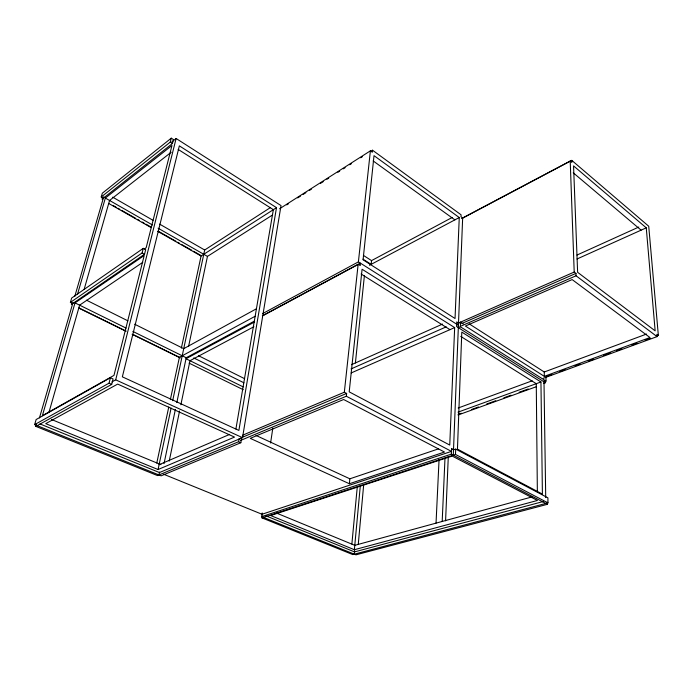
<?xml version="1.0" encoding="UTF-8"?>
<svg xmlns="http://www.w3.org/2000/svg" width="693" height="693" viewBox="0 0 693 693"><rect width="100%" height="100%" fill="white"/><g stroke="black" fill="none" stroke-linecap="round" stroke-linejoin="round"><path stroke-width="1.04" d="M453.3 455.145L462.655 217.983L461.001 216.779L461.088 214.813L372.522 150.216L370.703 151.386M455.691 449.116L547.903 497.834L547.981 502.875L455.483 454.426L455.691 449.116L453.508 449.844L451.576 448.821M545.954 376.723L546.023 381.081L460.36 326.767L460.533 322.228L458.506 323.12M547.418 502.295L547.444 504.305L451.36 454.132L451.576 448.726L453.508 449.748M445.582 520.841L448.302 456.522M454.66 327.598L449.748 445.062L349.203 391.866L362.084 269.239L454.66 327.598L351.169 372.947M459.26 217.541L455.041 318.511L363.071 259.814L374.012 155.656L459.26 217.541L369.464 265.263M442.186 521.457L444.993 458.099M436.036 523.137L439.076 459.39M358.246 544.533L363.712 484.398M354.374 549.722L537.439 500.467L452.217 456.072L270.677 515.54L354.374 549.722L360.299 485.923M354.322 554.175L354.651 550.666M351.871 544.04L357.25 487.162M349.376 483.74L444.49 452.044L343.641 399.506L250.26 438.348L349.376 483.74L349.87 478.811L438.608 448.83M452.208 217.463L371.535 260.611L371.162 264.371L363.011 259.165M355.405 362.941L364.379 275.831M240.506 440.462L346.327 396.231L346.63 393.442L344.326 392.229L242.689 435.187M372.522 150.216L372.314 152.235L370.391 150.84L279.6 208.766M344.326 392.229L358.151 264.232L360.247 265.549L360.499 263.193L263.271 315.488M262.682 313.582L358.402 261.867L370.391 150.84M547.981 502.875L352.763 554.582L262.006 517.905L262.283 516.068M270.599 443.018L272.808 428.144M547.444 504.305L355.959 554.833L261.651 516.64L262.197 512.959M39.925 423.908L159.477 472.548L242.515 437.664L281.029 205.587L176.126 138.496L171.89 141.857M36.434 424.367L35.845 426.386L157.502 475.571L238.583 441.727L239.102 438.626M35.845 426.386L111.703 384.407L113.072 378.958L110.412 377.746L36.131 419.534L34.65 424.61L161.131 475.84L240.826 442.74L241.684 437.569M276.498 207.657L238.886 430.431L122.349 376.836L179.348 145.868L276.498 207.657L201.074 256.012L181.375 348.094M235.906 428.976L273.354 209.667L178.127 149.393M169.222 461.079L179.565 411.062M180.864 404.773L189.986 360.698L253.915 326.724M164.024 463.617L175.381 409.442M176.819 402.581L186.218 357.744L254.522 321.058M188.591 346.413L207.458 256.393L272.609 214.943M158.056 469.533L234.52 437.092L117.697 384.087L45.729 423.657L158.056 469.533L171.11 408.064M172.678 400.684L204.678 250L270.513 207.528M158.966 474.965L159.581 472.063M156.774 463.071L168.771 407.008M170.357 399.601L179.409 357.293L255.154 316.259M111.945 381.921L115.696 379.842L176.126 138.496M71.89 302.711L71.388 304.452L144.516 254.27L145.677 249.662L143.278 248.345L71.665 298.059L70.391 302.417L72.696 303.551M102.616 197.306L102.062 199.194L172.453 143.503L173.449 139.553L171.266 138.167L102.339 193.2L101.23 196.985L103.335 198.189M34.65 424.61L109.026 383.194L110.412 377.746M70.391 302.417L142.108 252.954L143.278 248.345M101.23 196.985L170.261 142.117L171.266 138.167M48.891 412.621L79.617 305.163L142.775 262.344M84.096 289.527L109.563 200.468L171.24 152.209M39.449 417.905L72.964 302.642M74.775 296.413L103.759 196.725M75.017 302.893L42.36 415.705L113.973 375.389L144.213 255.492L75.017 302.893L126.083 328.084M77.443 294.49L105.353 198.059L171.951 145.487L146.171 247.722L144.404 248.943M286.755 204.885L288.574 203.716M297.704 197.903L300.441 196.162M303.179 194.412L305.916 192.671M309.563 190.341L311.391 189.18M320.512 183.368L323.25 181.618M326.905 179.296L328.725 178.136M337.855 172.314L339.674 171.154M343.33 168.823L345.149 167.663M349.714 164.761L351.542 163.591M360.663 157.779L362.491 156.618M256.436 308.766L183.723 348.674L134.65 324.203M262.361 315.783L358.151 264.232M254.6 321.968L186.01 358.731L243.226 386.919M461.521 218.581L570.209 161.036L571.838 162.431L571.768 160.369L462.699 218.104M576.974 255.059L638.807 227.044M577.026 258.991L646.257 227.841L655.154 330.856L577.624 272.306L573.553 165.887L646.257 227.841M351.498 364.683L442.541 324.081M351.03 368.936L446.249 326.845M457.787 323.354L574.202 272.054L575.961 273.38L576.048 275.788L657.051 336.616L543.234 378.291M461.98 323.423L575.961 273.38M461.451 325.883L576.048 275.788M460.36 326.767L458.333 327.659L543.996 381.817L546.023 381.081M159.078 464.7L229.626 434.407M240.921 437.889L346.63 393.442M469.178 323.856L544.248 371.994L646.56 334.043M458.186 408.004L532.172 380.812M544.308 376.351L649.982 337.534L572.141 279.574L465.401 326.056L544.308 376.351L544.248 371.994M546.734 376.36L551.81 374.497M559.927 371.517L565.003 369.655M575.147 365.939L580.223 364.076M588.34 361.105L593.407 359.243M603.56 355.518L610.663 352.919M616.753 350.684L621.82 348.822M631.973 345.105L637.04 343.243M645.157 340.263L650.233 338.401M656.323 336.174L658.35 335.429L648.726 226.239L571.768 160.369M458.03 412.153L540.947 381.982L542.402 494.083L457.458 449.142L461.798 332.094L540.947 381.982M458.186 414.319L461.235 413.219M471.387 409.537L478.499 406.964M486.625 404.028L495.764 400.719M503.889 397.782L511.001 395.209M519.118 392.264L528.265 388.955M543.494 383.446L545.53 382.709L545.495 380.968M458.064 414.994L536.304 386.72M261.651 516.64L451.36 454.132M262.006 517.905L455.483 454.426M532.215 496.864L354.781 545.33L276.299 512.993M543.676 501.403L354.53 551.897L265.869 515.826M163.626 474.237L262.006 514.258L451.472 451.377L346.327 396.231M51.403 419.438L160.975 464.648M109.026 383.194L111.703 384.407M238.583 441.727L240.826 442.74M115.696 379.842L242.515 437.664M255.977 435.429L349.87 478.811M78.898 307.917L126.256 331.176M133.021 334.502L179.409 357.293M79.097 308.238L125.364 330.959M132.112 334.277L180.31 357.943M189.102 363.141L243.252 389.7M132.857 331.419L186.218 357.744M193.754 357.926L243.927 382.805M198.458 355.674L244.629 378.707M86.538 300.208L127.91 320.842M142.108 252.954L144.516 254.27M113.262 205.57L116.06 207.164M117.931 208.229L119.802 209.295M121.665 210.351L135.663 218.33M137.535 219.386L139.397 220.452M142.204 222.046L144.066 223.111M145.937 224.168L151.533 227.365M158.065 231.081L175.805 241.181M177.668 242.238L179.539 243.304M181.401 244.369L191.675 250.208M193.538 251.273L201.005 255.526M108.87 203.543L151.213 227.633M157.796 231.384L201.074 256.012M105.353 198.059L152.469 224.974M158.065 228.17L207.458 256.393M112.699 197.15L153.058 220.339M159.624 224.116L204.678 250M361.096 274.004L449.965 329.651M460.75 336.4L536.269 383.688L537.352 491.155M458.333 327.572L456.548 326.446L456.73 321.907L458.515 323.042M543.996 381.739L545.53 382.709M170.261 142.117L172.453 143.503M358.402 261.867L458.42 325.303M460.533 322.228L463.262 323.969M363.409 255.396L371.535 260.611M373.137 160.906L454.885 219.872M658.35 335.429L656.851 334.303L657.051 336.616M573.232 172.782L641.103 230.163M570.209 161.036L574.202 272.054M543.979 380.63L545.72 497.617"/></g></svg>
